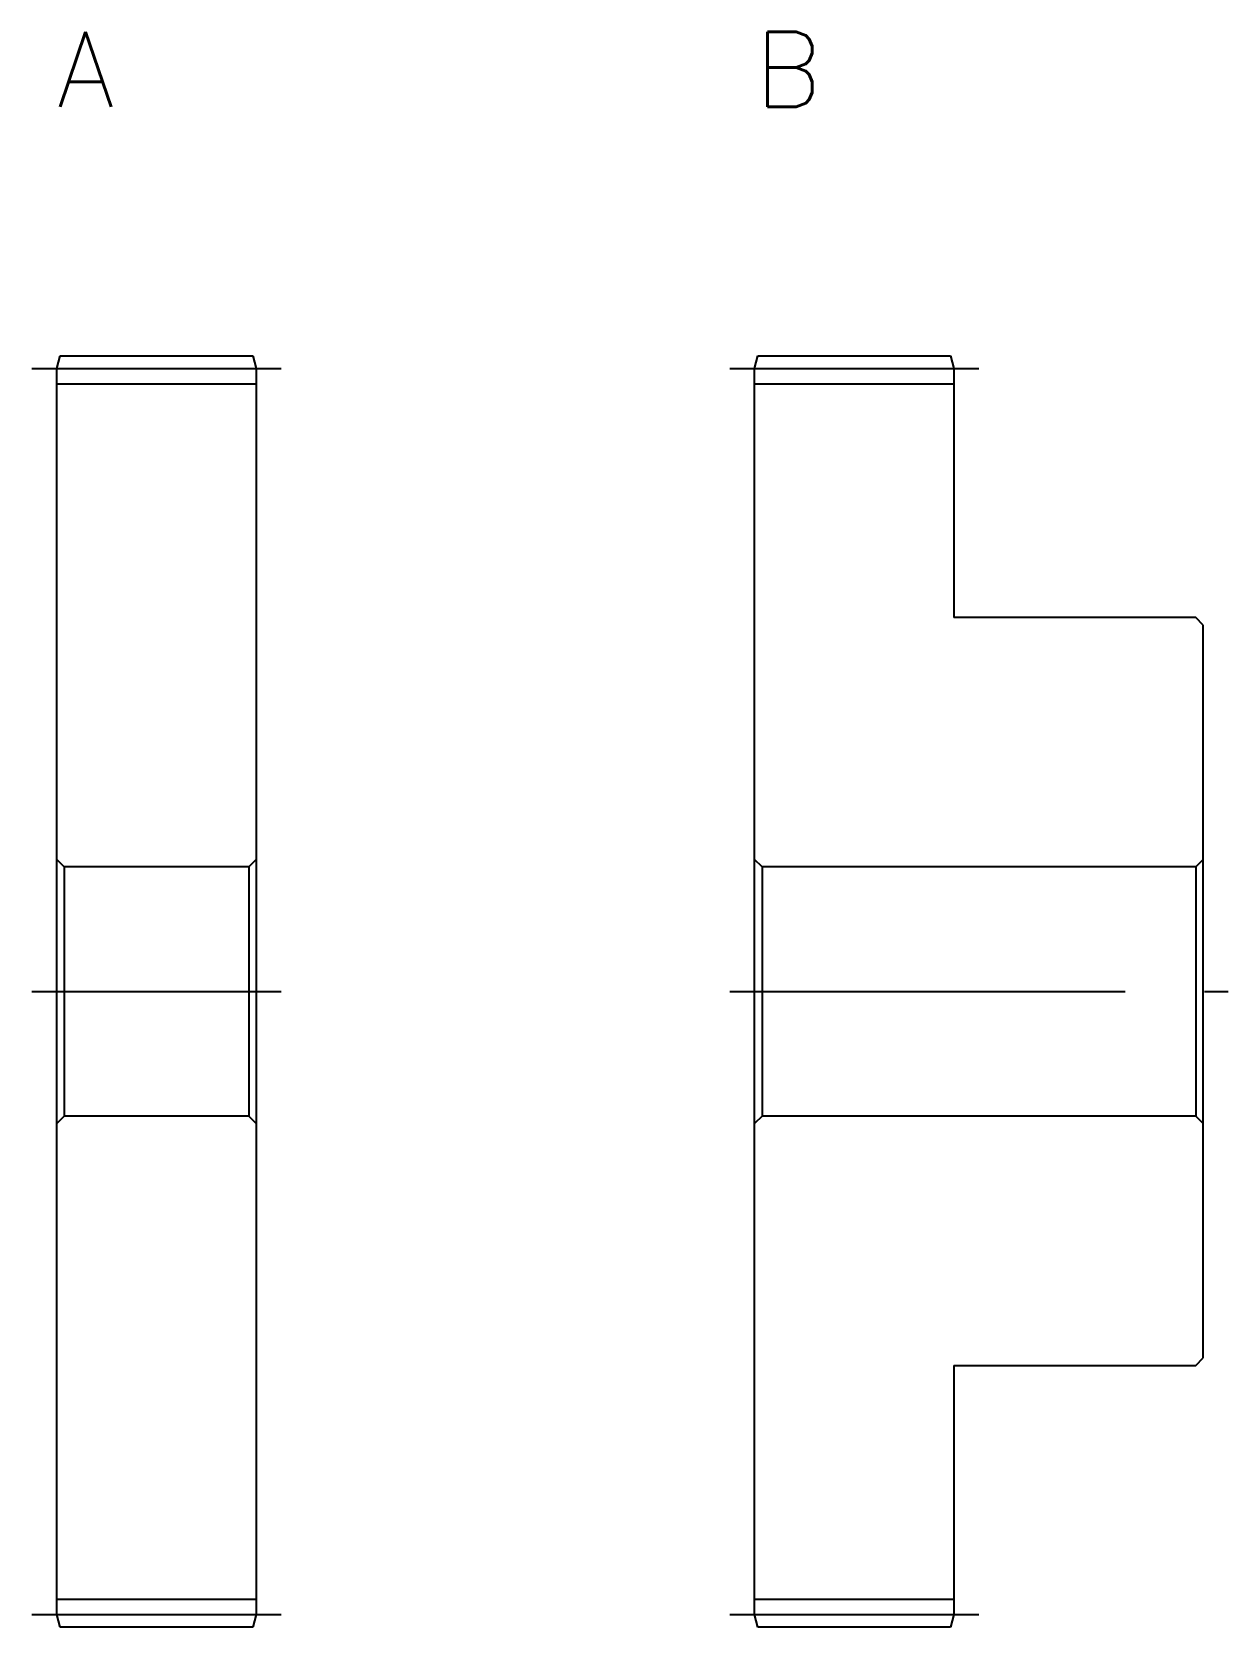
# Model space of a CAD drawing. Extents: x -1 to 118, y -13 to 74.
# Drawn here: x 70 to 118, y 10 to 74 of the extents above; entities that cross this region are included whole.
import ezdxf

# ---------------------------------------------------------------- set-up
doc = ezdxf.new("R2010")
doc.units = 0
doc.header["$LTSCALE"] = 0.5
doc.linetypes.add('CENTER', pattern=[50.8, 31.75, -6.35, 6.35, -6.35])
for name, color, linetype in [('MSM_CENTER', 1, 'CENTER'), ('MSM_CONTINUOUS', 7, 'CONTINUOUS'), ('MSM_PART_NUMBER', 7, 'CONTINUOUS')]:
    doc.layers.add(name, color=color, linetype=linetype)
doc.styles.get("Standard").update_dxf_attribs({"font": 'txt.shx', "height": 3, "bigfont": 'bigfont.shx'})

msp = doc.modelspace()

# ---------------------------------------------------------------- linework, layer by layer
at = {"layer": 'MSM_CENTER'}
for p, q in [((70, 60.5), (80, 60.5)), ((98, 60.5), (108, 60.5)), ((70, 35.5), (80, 35.5)), ((98, 35.5), (118, 35.5)), ((70, 10.5), (80, 10.5)), ((98, 10.5), (108, 10.5))]:
    msp.add_line(p, q, dxfattribs=at)
at = {"layer": 'MSM_CONTINUOUS'}
for p, q in [((71, 60.5), (71.134, 61)), ((71.134, 61), (78.866, 61)), ((78.866, 61), (79, 60.5)), ((99, 60.5), (99.134, 61)), ((99.134, 61), (106.866, 61)), ((106.866, 61), (107, 60.5)), ((71, 10.5), (71, 60.5)), ((79, 60.5), (79, 10.5)), ((99, 10.5), (99, 60.5)), ((107, 60.5), (107, 50.5)), ((71, 59.875), (79, 59.875)), ((99, 59.875), (107, 59.875)), ((116.7, 50.5), (107, 50.5)), ((117, 50.2), (116.7, 50.5)), ((117, 20.8), (117, 50.2)), ((71.3, 40.5), (71, 40.8)), ((78.7, 40.5), (71.3, 40.5)), ((71.3, 40.5), (71.3, 30.5)), ((79, 40.8), (78.7, 40.5)), ((78.7, 40.5), (78.7, 30.5)), ((99.3, 40.5), (99, 40.8)), ((99.3, 40.5), (99.3, 30.5)), ((116.7, 40.5), (99.3, 40.5)), ((117, 40.8), (116.7, 40.5)), ((116.7, 40.5), (116.7, 30.5)), ((71.3, 30.5), (71, 30.2)), ((78.7, 30.5), (71.3, 30.5)), ((79, 30.2), (78.7, 30.5)), ((99.3, 30.5), (99, 30.2)), ((116.7, 30.5), (99.3, 30.5)), ((117, 30.2), (116.7, 30.5)), ((107, 20.5), (116.7, 20.5)), ((107, 20.5), (107, 10.5)), ((116.7, 20.5), (117, 20.8)), ((71, 11.125), (79, 11.125)), ((99, 11.125), (107, 11.125)), ((71.134, 10), (71, 10.5)), ((79, 10.5), (78.866, 10)), ((99.134, 10), (99, 10.5)), ((107, 10.5), (106.866, 10)), ((78.866, 10), (71.134, 10)), ((106.866, 10), (99.134, 10))]:
    msp.add_line(p, q, dxfattribs=at)

# ---------------------------------------------------------------- texts
at = {"layer": 'MSM_PART_NUMBER'}
for s, p in [('A', (71, 71)), ('B', (99, 71))]:
    msp.add_text(s, height=3, dxfattribs=at).set_placement(p)

doc.saveas('drawing.dxf')
